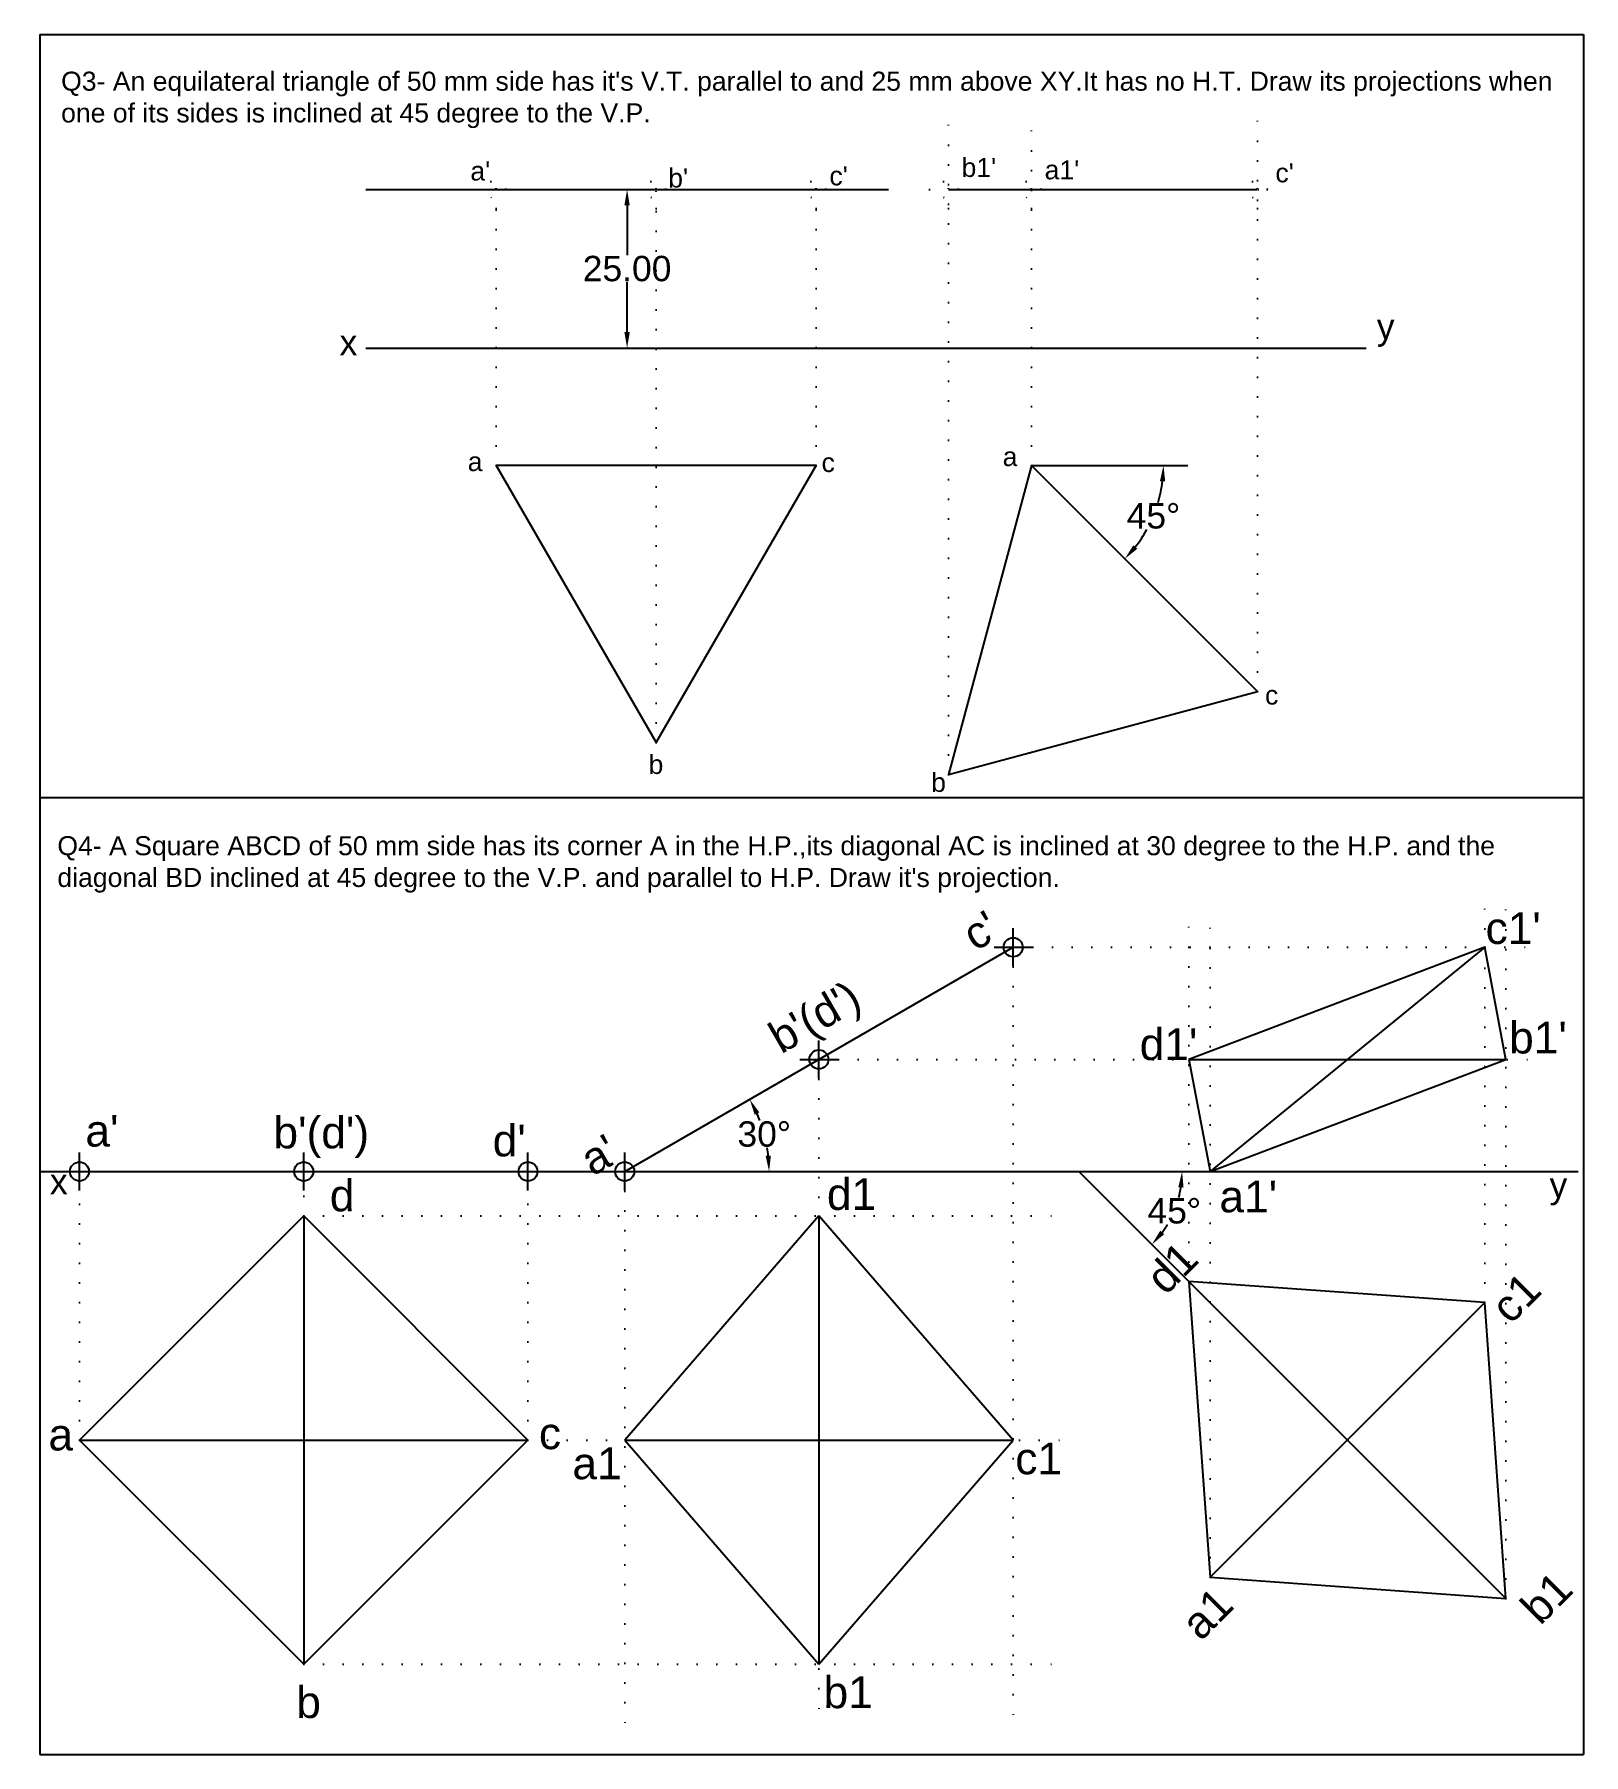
# Model space of a CAD drawing. Header units: millimetres. Extents: x 1460 to 1704, y 790 to 1061.
import ezdxf

# ---------------------------------------------------------------- set-up
doc = ezdxf.new("R2010")
doc.units = ezdxf.units.MM
doc.header["$PDMODE"] = 34
doc.header["$PDSIZE"] = 3
doc.linetypes.add('ACAD_ISO07W100', pattern=[3, 0, -3])
doc.styles.get("Standard").update_dxf_attribs({"font": 'arial.ttf'})
doc.dimstyles.get("Standard").update_dxf_attribs({"dimtxt": 4, "dimasz": 2.5, "dimexe": 0.18, "dimexo": 0.0625, "dimgap": 0.09, "dimtad": 0, "dimtih": 1, "dimtoh": 1, "dimzin": 0, "dimdsep": 46, "dimtxsty": 'Standard', "dimcen": 0.09, "dimadec": 0, "dimazin": 0, "dimtfac": 1, "dimtofl": 0, "dimtmove": 0, "dimatfit": 3, "dimfxl": 1, "dimtolj": 1, "dimtzin": 0, "dimarcsym": 0})

# ---------------------------------------------------------------- blocks, each defined once
blk = doc.blocks.new('*D13')
at = {"color": 0, "lineweight": -2, "transparency": 16777216}
for start, end in [(343.6996, 353.1168), (321.8832, 331.0076)]:
    blk.add_arc((1617.12, 993.29), 20.82, start, end, dxfattribs=at)
at = {"color": 0, "transparency": 16777216}
for points in [[(1637.38, 990.82), (1638.21, 990.77), (1637.94, 993.29)], [(1633.82, 980.16), (1633.19, 980.71), (1631.85, 978.57)]]:
    blk.add_solid(points, dxfattribs=at)
at = {"layer": 'Defpoints', "color": 0, "transparency": 16777216}
for p in [(1617.12, 993.29), (1617.12, 993.29), (1641.79, 993.29), (1635.15, 982.88), (1652.78, 957.63)]:
    blk.add_point(p, dxfattribs=at)
at = {"color": 0, "transparency": 16777216, "insert": (1636.36, 985.32), "char_height": 4, "attachment_point": 5}
blk.add_mtext('\\A1;45°', dxfattribs=at)
blk = doc.blocks.new('*D14')
at = {"color": 0, "lineweight": -2, "transparency": 16777216}
for p, q in [((1553.44, 1036.81), (1553.56, 1036.81)), ((1553.38, 1034.31), (1553.38, 1026.44)), ((1553.38, 1014.31), (1553.38, 1022.17)), ((1553.44, 1011.81), (1553.56, 1011.81))]:
    blk.add_line(p, q, dxfattribs=at)
at = {"color": 0, "transparency": 16777216}
for points in [[(1552.96, 1034.31), (1553.8, 1034.31), (1553.38, 1036.81)], [(1552.96, 1014.31), (1553.8, 1014.31), (1553.38, 1011.81)]]:
    blk.add_solid(points, dxfattribs=at)
at = {"layer": 'Defpoints', "color": 0, "transparency": 16777216}
for p in [(1553.38, 1036.81), (1553.38, 1011.81), (1553.38, 1011.81)]:
    blk.add_point(p, dxfattribs=at)
at = {"color": 0, "transparency": 16777216, "insert": (1553.38, 1024.31), "char_height": 4, "attachment_point": 5}
blk.add_mtext('\\A1;25.00', dxfattribs=at)
blk = doc.blocks.new('*D17')
at = {"color": 0, "lineweight": -2, "transparency": 16777216}
for start, end in [(20.6423, 23.7056), (6.2944, 9.5034)]:
    blk.add_arc((1553, 881.97), 22.77, start, end, dxfattribs=at)
at = {"color": 0, "transparency": 16777216}
for points in [[(1573.48, 890.94), (1574.22, 891.31), (1572.72, 893.35)], [(1576.05, 884.49), (1575.22, 884.44), (1575.77, 881.97)]]:
    blk.add_solid(points, dxfattribs=at)
at = {"layer": 'Defpoints', "color": 0, "transparency": 16777216}
for p in [(1614.24, 917.33), (1575.43, 885.92), (1459.95, 881.97), (1553, 881.97), (1703.32, 881.97)]:
    blk.add_point(p, dxfattribs=at)
at = {"color": 0, "transparency": 16777216, "insert": (1575, 887.86), "char_height": 4, "attachment_point": 5}
blk.add_mtext('\\A1;30°', dxfattribs=at)
blk = doc.blocks.new('*D18')
at = {"color": 0, "lineweight": -2, "transparency": 16777216}
for start, end in [(345.4016, 351.1815), (323.8185, 329.1145)]:
    blk.add_arc((1624.62, 881.97), 16.26, start, end, dxfattribs=at)
at = {"color": 0, "transparency": 16777216}
for points in [[(1640.27, 879.51), (1641.1, 879.45), (1640.88, 881.97)], [(1638.06, 872.1), (1637.42, 872.64), (1636.11, 870.47)]]:
    blk.add_solid(points, dxfattribs=at)
at = {"layer": 'Defpoints', "color": 0, "transparency": 16777216}
for p in [(1459.95, 881.97), (1624.62, 881.97), (1703.32, 881.97), (1638.7, 873.84), (1641.93, 864.66)]:
    blk.add_point(p, dxfattribs=at)
at = {"color": 0, "transparency": 16777216, "insert": (1639.64, 875.75), "char_height": 4, "attachment_point": 5}
blk.add_mtext('\\A1;45°', dxfattribs=at)

msp = doc.modelspace()

# ---------------------------------------------------------------- linework, layer by layer
for p, q in [((1460.796, 1061.25), (1704.165, 1061.25)), ((1460.796, 1061.25), (1460.796, 790.044)), ((1704.165, 1061.25), (1704.165, 790.044)), ((1512.187, 1036.807), (1594.572, 1036.807)), ((1532.73, 1036.807), (1583.162, 1036.807)), ((1512.187, 1011.807), (1669.896, 1011.807)), ((1617.122, 993.29), (1641.791, 993.29)), ((1704.165, 940.911), (1460.796, 940.911)), ((1553.003, 881.971), (1614.241, 917.326)), ((1688.58, 917.326), (1641.929, 899.648)), ((1688.58, 917.326), (1645.279, 881.971)), ((1691.929, 899.648), (1688.58, 917.326)), ((1641.929, 899.648), (1645.279, 881.971)), ((1641.929, 899.648), (1691.929, 899.648)), ((1645.279, 881.971), (1691.929, 899.648)), ((1460.796, 881.971), (1703.32, 881.971)), ((1467.049, 881.971), (1537.76, 881.971)), ((1641.929, 864.658), (1624.616, 881.971)), ((1502.405, 874.998), (1502.405, 804.287)), ((1583.622, 874.998), (1553.003, 839.643)), ((1614.241, 839.643), (1583.622, 874.998)), ((1583.622, 874.998), (1583.622, 804.287)), ((1641.929, 864.658), (1645.279, 818.007)), ((1688.58, 861.308), (1641.929, 864.658)), ((1641.929, 864.658), (1691.929, 814.658)), ((1645.279, 818.007), (1688.58, 861.308)), ((1691.929, 814.658), (1688.58, 861.308)), ((1467.049, 839.643), (1537.76, 839.643)), ((1553.003, 839.643), (1583.622, 804.287)), ((1553.003, 839.643), (1614.241, 839.643)), ((1583.622, 804.287), (1614.241, 839.643)), ((1645.279, 818.007), (1691.929, 814.658)), ((1460.796, 790.044), (1704.165, 790.044))]:
    msp.add_line(p, q)
at = {"linetype": 'ACAD_ISO07W100'}
for p, q in [((1604.069, 944.577), (1604.069, 1047.823)), ((1617.122, 993.29), (1617.122, 1047.823)), ((1652.782, 957.629), (1652.782, 1047.823)), ((1532.73, 993.29), (1532.73, 1036.807)), ((1557.946, 949.615), (1557.946, 1036.807)), ((1583.162, 993.29), (1583.162, 1036.807)), ((1688.58, 861.308), (1688.58, 925.476)), ((1691.929, 814.658), (1691.929, 925.476)), ((1641.929, 864.658), (1641.929, 922.761)), ((1645.279, 818.007), (1645.279, 922.218)), ((1614.241, 917.326), (1614.241, 794.351)), ((1614.241, 917.326), (1697.607, 917.326)), ((1583.622, 899.648), (1583.622, 794.351)), ((1583.622, 899.648), (1696.882, 899.648)), ((1467.049, 839.643), (1467.049, 881.971)), ((1502.405, 874.998), (1502.405, 881.971)), ((1537.76, 839.643), (1537.76, 881.971)), ((1553.003, 881.971), (1553.003, 794.351)), ((1553.003, 881.971), (1700.682, 881.971)), ((1502.405, 874.998), (1622.14, 874.998)), ((1537.76, 839.643), (1622.14, 839.643)), ((1502.405, 804.287), (1622.14, 804.287))]:
    msp.add_line(p, q, dxfattribs=at)
at = {"linetype": 'ByBlock'}
msp.add_line((1604.069, 1036.807), (1652.782, 1036.807), dxfattribs=at)
for points in [[(1583.162, 993.29), (1532.73, 993.29), (1557.946, 949.615)], [(1652.782, 957.629), (1617.122, 993.29), (1604.069, 944.577)], [(1502.405, 804.287), (1537.76, 839.643), (1502.405, 874.998), (1467.049, 839.643)]]:
    msp.add_lwpolyline(points, close=True)
at = {"linetype": 'ACAD_ISO07W100'}
for p in [(1532.73, 1036.807), (1557.946, 1036.807), (1583.162, 1036.807), (1604.069, 1036.807), (1617.122, 1036.807), (1652.782, 1036.807)]:
    msp.add_point(p, dxfattribs=at)
for p in [(1614.241, 917.326), (1583.622, 899.648), (1553.003, 881.971), (1467.049, 881.971), (1502.405, 881.971), (1537.76, 881.971)]:
    msp.add_point(p)

# ---------------------------------------------------------------- texts
for s, p in [("b1'", (1606.103, 1038.772)), ("a'", (1528.674, 1038.213)), ("b'", (1559.867, 1037.109)), ("c'", (1585.276, 1037.45)), ("a1'", (1619.199, 1038.403)), ("c'", (1655.585, 1037.929)), ('a', (1612.589, 993.194)), ('a', (1528.261, 992.402)), ('c', (1584.037, 992.258)), ('c', (1653.948, 955.591)), ('b', (1556.769, 944.651)), ('b', (1601.314, 941.818))]:
    msp.add_text(s, height=3, dxfattribs=at).set_placement(p)
for s, height, p in [('y', 4, (1671.569, 1013.19)), ('x', 4, (1508.062, 1010.677)), ("c1'", 5, (1688.709, 917.848)), ("b1'", 5, (1692.426, 900.588)), ("d1'", 5, (1634.186, 899.558)), ("a'", 5, (1467.989, 885.905)), ("b'(d')", 5, (1497.632, 885.625)), ("d'", 5, (1532.196, 884.362)), ('x', 4, (1462.396, 878.387)), ('d', 5, (1506.521, 875.703)), ('d1', 5, (1584.883, 875.916)), ("a1'", 5, (1646.755, 875.545)), ('y', 4, (1698.801, 877.831)), ('a', 5, (1462.166, 837.999)), ('c', 5, (1539.481, 838.198)), ('a1', 5, (1544.759, 833.462)), ('c1', 5, (1614.575, 834.236)), ('b', 5, (1501.231, 795.815)), ('b1', 5, (1584.348, 797.366))]:
    msp.add_text(s, height=height).set_placement(p)
for s, rotation, p in [("c'", 30, (1608.226, 916.615)), ("b'(d')", 30, (1577.661, 900.427)), ("a'", 30, (1547.933, 881.145)), ('d1', 45, (1638.278, 862.308)), ('c1', 45, (1692.64, 857.722)), ('b1', 45, (1697.337, 810.278)), ('a1', 45, (1643.819, 807.807))]:
    msp.add_text(s, height=5, rotation=rotation).set_placement(p)
at = {"char_height": 3, "attachment_point": 1}
for s, width, insert in [("Q3- An equilateral triangle of 50 mm side has it's V.T. parallel to and 25 mm above XY.It has no H.T. Draw its projections when one of its sides is inclined at 45 degree to the V.P.", 239.61883, (1464.158, 1055.376)), ("   Q4- A Square ABCD of 50 mm side has its corner A in the H.P.,its diagonal AC is inclined at 30 degree to the H.P. and the \\P   diagonal BD inclined at 45 degree to the V.P. and parallel to H.P. Draw it's projection.", 247.39223, (1460.077, 934.838))]:
    msp.add_mtext_dynamic_manual_height_columns(s, width=width, gutter_width=15, heights=[0], dxfattribs=dict(at, insert=insert))

# ---------------------------------------------------------------- dimensions: what is measured, and where the dimension line sits
dim = msp.add_linear_dim(base=(1553.379, 1011.807), p1=(1553.379, 1036.807), p2=(1553.379, 1011.807), angle=90, dimstyle='Standard')
dim.commit()
dim.dimension.update_dxf_attribs({"geometry": '*D14', "text_midpoint": (1553.379, 1024.307)})
for base, line1, line2, picture, middle in [((1635.155, 982.879), ((1652.782, 957.629), (1617.122, 993.29)), ((1617.122, 993.29), (1641.791, 993.29)), '*D13', (1636.359, 985.322)), ((1575.425, 885.924), ((1459.952, 881.971), (1703.32, 881.971)), ((1553.003, 881.971), (1614.241, 917.326)), '*D17', (1574.995, 887.863)), ((1638.697, 873.841), ((1641.929, 864.658), (1624.616, 881.971)), ((1459.952, 881.971), (1703.32, 881.971)), '*D18', (1639.638, 875.749))]:
    dim = msp.add_angular_dim_2l(base=base, line1=line1, line2=line2, dimstyle='Standard')
    dim.commit()
    dim.dimension.update_dxf_attribs({"geometry": picture, "text_midpoint": middle})

doc.saveas('drawing.dxf')
